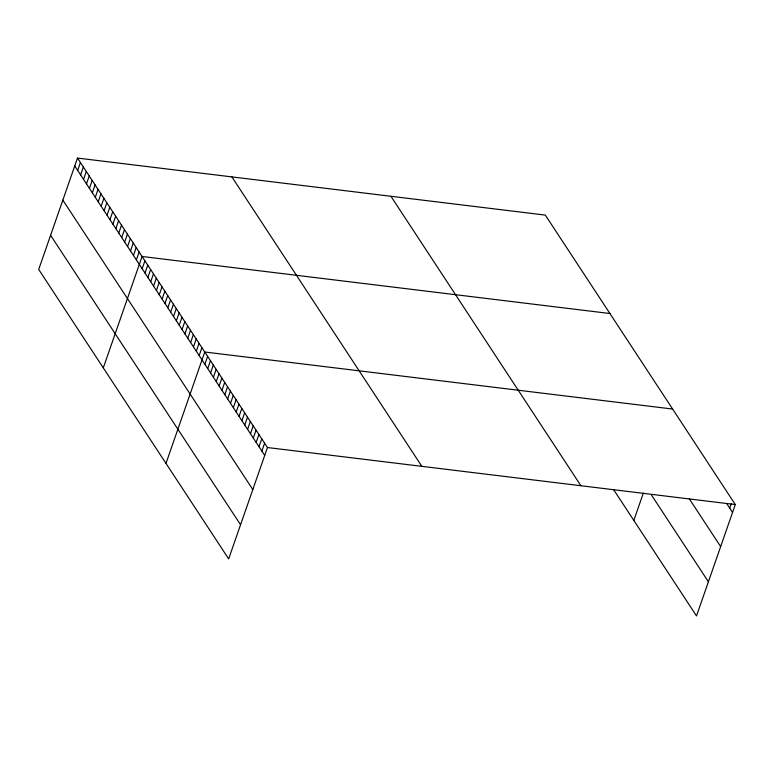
<?xml version="1.0" encoding="UTF-8"?>
<svg xmlns="http://www.w3.org/2000/svg" width="774" height="774" viewBox="0 0 774 774"><rect width="100%" height="100%" fill="white"/><g stroke="black" fill="none" stroke-linecap="round" stroke-linejoin="round"><path stroke-width="1.16" d="M77.487 158.07L38.7 269.449L228.669 558.896L267.456 447.527L77.487 158.07L545.331 215.104L735.3 504.551L696.513 615.93L613.879 490.019M77.671 170.444L80.419 162.54M80.602 174.914L83.36 167.02M83.544 179.394L86.291 171.489M86.475 183.864L89.233 175.959M89.416 188.334L92.164 180.439M92.348 192.813L95.105 184.909M95.289 197.283L98.037 189.378M98.221 201.753L100.968 193.858M101.152 206.232L103.91 198.328M104.093 210.702L106.841 202.807M107.025 215.182L109.782 207.277M109.966 219.652L112.714 211.747M112.898 224.121L115.655 216.227M115.839 228.601L118.586 220.696M118.77 233.071L121.528 225.166M121.712 237.541L124.459 229.646M124.643 242.02L127.391 234.116M127.584 246.49L130.332 238.585M130.516 250.96L133.263 243.065M133.447 255.439L136.205 247.535M136.388 259.909L139.136 252.014M103.29 367.863L142.077 256.484L609.922 313.518M142.174 268.723L144.922 260.828M145.019 273.067L147.776 265.163M147.873 277.411L150.62 269.507M150.717 281.755L153.475 273.851M153.571 286.09L156.319 278.195M156.425 290.434L159.173 282.529M159.27 294.778L162.018 286.873M162.124 299.122L164.872 291.218M164.968 303.456L167.716 295.562M167.823 307.8L170.57 299.906M170.667 312.145L173.424 304.24M173.521 316.489L176.269 308.584M176.366 320.823L179.123 312.928M179.22 325.167L181.967 317.272M182.064 329.511L184.822 321.607M184.918 333.855L187.666 325.951M187.763 338.199L190.52 330.295M190.617 342.534L193.365 334.639M193.461 346.878L196.219 338.973M196.315 351.222L199.063 343.317M199.16 355.566L201.917 347.661M165.984 463.374L204.762 352.006L672.606 409.04M204.868 364.244L207.616 356.34M207.713 368.588L210.46 360.684M210.567 372.933L213.314 365.028M213.411 377.267L216.159 369.372M216.265 381.611L219.013 373.716M219.11 385.955L221.867 378.051M221.964 390.299L224.712 382.395M224.808 394.634L227.566 386.739M227.662 398.978L230.41 391.083M230.507 403.322L233.264 395.417M233.361 407.666L236.109 399.761M236.205 412.01L238.963 404.105M239.06 416.344L241.807 408.449M241.904 420.688L244.661 412.784M244.758 425.032L247.506 417.128M247.603 429.377L250.36 421.472M250.457 433.711L253.204 425.816M253.301 438.055L256.059 430.151M256.155 442.399L258.903 434.495M259.009 446.743L261.757 438.839M261.854 451.078L264.602 443.183M633.829 520.409L643.339 493.096M729.698 508.112L731.275 503.603M267.456 447.527L735.3 504.551M726.854 503.777L732.552 512.456M689.315 498.843L720.662 546.599M651.418 494.944L708.404 581.787M390.938 196.286L580.916 485.733M231.871 176.888L421.84 466.345M74.73 165.975L264.708 455.422M62.839 200.118L252.817 489.574M50.591 235.296L240.559 524.753"/></g></svg>
